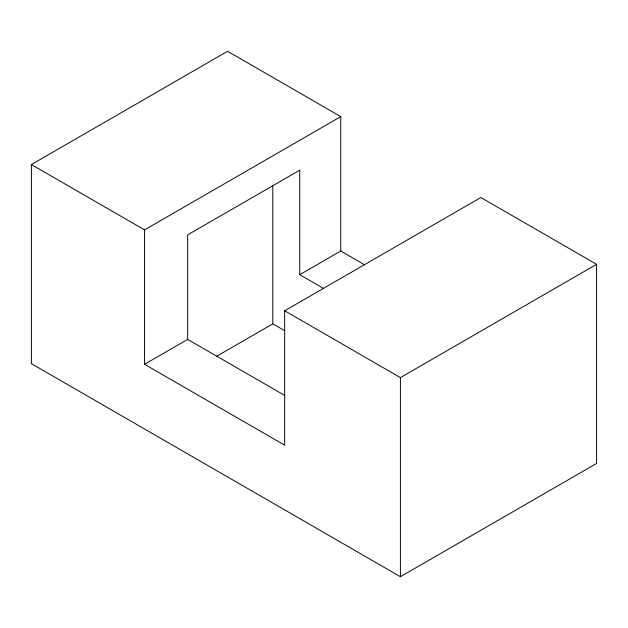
<?xml version="1.0" encoding="UTF-8"?>
<svg xmlns="http://www.w3.org/2000/svg" width="628" height="628" viewBox="0 0 628 628"><rect width="100%" height="100%" fill="white"/><g stroke="black" fill="none" stroke-linecap="round" stroke-linejoin="round"><path stroke-width="0.94" d="M340.745 116.62L144.558 229.887L144.558 364.287L284.665 445.174L284.665 310.774L480.852 197.506L596.6 264.333L596.6 463.448L400.413 576.716L31.4 363.667L31.4 164.552L227.587 51.284L340.745 116.62L340.745 251.019L299.752 274.687L299.752 170.157L187.67 234.864L187.67 339.403L284.468 395.287M144.558 364.287L187.67 339.403M216.77 356.202L272.811 323.844L284.672 330.689M284.665 310.774L400.413 377.601L596.6 264.333M340.745 251.019L364.523 264.749M299.752 274.687L323.53 288.417M31.4 164.552L144.558 229.887M400.413 377.601L400.413 576.716M272.811 185.904L272.811 323.844"/></g></svg>
